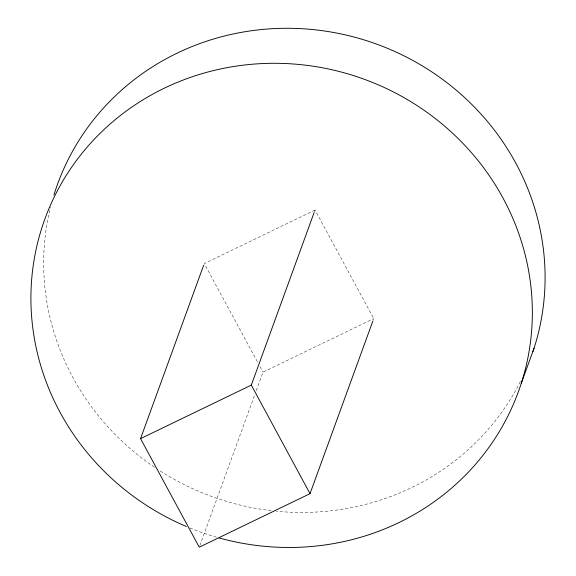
<?xml version="1.0" encoding="UTF-8"?>
<svg xmlns="http://www.w3.org/2000/svg" width="576" height="576" viewBox="0 0 576 576"><rect width="100%" height="100%" fill="white"/><g stroke="black" fill="none" stroke-linecap="round" stroke-linejoin="round"><path stroke-width="0.43" stroke-dasharray="2.88 2.16" d="M314.424 211.723L315.036 210.038L373.752 318.607L373.133 320.292M199.879 545.515L255.024 394.013M256.248 390.643L262.987 372.132L373.752 318.607M315.036 210.038L204.271 263.563L257.882 362.686M260.006 366.624L262.987 372.132M216.482 537.206A252.014 240.746 20 0 1 189.67 527.89M520.387 381.535A252.014 240.746 20 0 1 276.516 511.229M271.217 510.66A252.014 240.746 20 0 1 158.99 470.196M154.505 467.23A252.014 240.746 20 0 1 50.522 207.18"/><path stroke-width="0.86" d="M372.83 321.134L310.025 493.675L199.267 547.2L140.551 438.631L203.659 265.248M140.551 438.631L251.316 385.106L314.114 212.566M521.302 383.227L534.046 348.214M251.316 385.106L310.025 493.675M186.365 526.514A252.014 240.746 20 0 1 119.484 116.208A252.014 240.746 20 0 1 526.003 258.214A252.014 240.746 20 0 1 219.053 537.934M53.899 195.07A252.014 240.746 20 0 1 368.424 41.285A252.014 240.746 20 0 1 532.93 351.605"/></g></svg>
